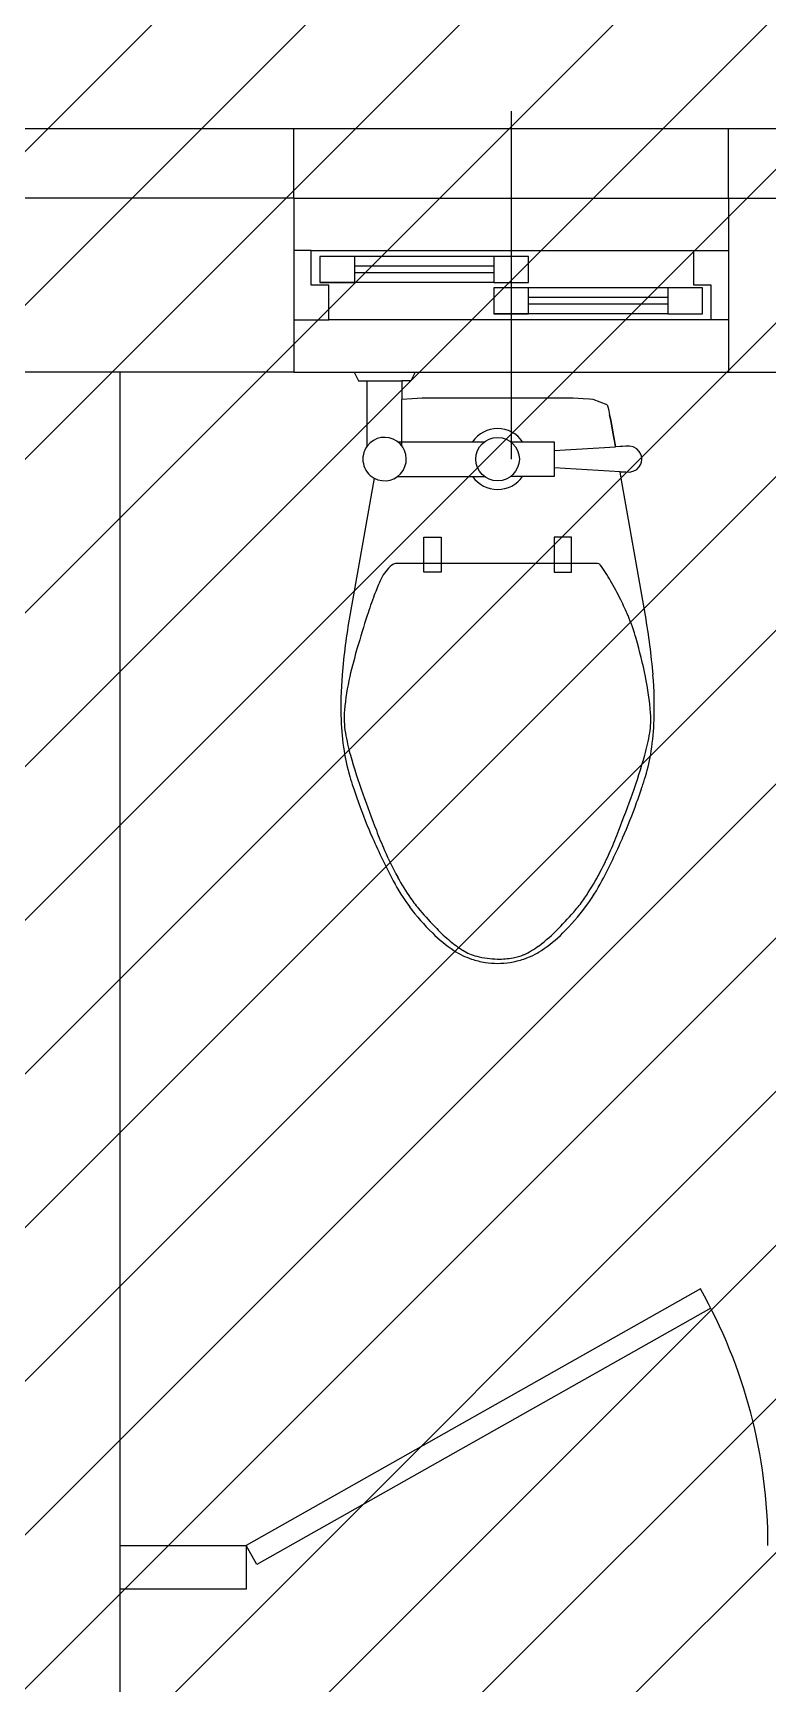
# Model space of a CAD drawing. Header units: millimetres. Extents: x 83956 to 461956, y 36707 to 125807.
# Drawn here: x 104145 to 104991, y 55793 to 57691 of the extents above; entities that cross this region are included whole.
import ezdxf

# ---------------------------------------------------------------- set-up
doc = ezdxf.new("R2010")
doc.units = ezdxf.units.MM
doc.header["$LTSCALE"] = 100
doc.header["$MEASUREMENT"] = 0
doc.layers.add('ARCH', color=9, linetype='CONTINUOUS')
doc.layers.add('PIPE', color=3, linetype='CONTINUOUS')

msp = doc.modelspace()

# ---------------------------------------------------------------- hatches: boundary and pattern name
at = {"layer": 'PIPE', "ltscale": 2}
h = msp.add_hatch(dxfattribs=at)
h.set_pattern_fill('ANSI31', color=1, scale=1000, style=0)
h.set_pattern_definition([(45, (-1537911.26, -8621795.84), (-88.3883476, 88.3883476), [])])
h.paths.add_polyline_path([(97388, 57950.6), (106611.1, 57950.6), (106611.1, 53615.1), (97388, 53615.1)])

# ---------------------------------------------------------------- linework, layer by layer
at = {"layer": 'ARCH', "linetype": 'ByBlock', "ltscale": 2}
for p, q in [((104695.3, 57601.3), (104695.3, 57201.3)), ((95115, 57581.3), (106015.3, 57581.3)), ((104445.3, 57501.3), (104445.3, 57581.3)), ((104945.3, 57501.3), (104945.3, 57581.3)), ((104445.3, 57501.3), (104945.3, 57501.3)), ((104465.3, 57441.3), (104445.3, 57441.3)), ((104445.3, 57441.3), (104445.3, 57416.3)), ((104465.3, 57441.3), (104905.3, 57441.3)), ((104465.3, 57401.3), (104465.3, 57441.3)), ((104905.3, 57401.3), (104905.3, 57441.3)), ((104905.3, 57441.3), (104945.3, 57441.3)), ((104945.3, 57441.3), (104945.3, 57416.3)), ((104515.3, 57434.3), (104475.3, 57434.3)), ((104475.3, 57434.3), (104475.3, 57404.3)), ((104675.3, 57434.3), (104515.3, 57434.3)), ((104515.3, 57404.3), (104515.3, 57434.3)), ((104675.3, 57423.3), (104515.3, 57423.3)), ((104715.3, 57434.3), (104675.3, 57434.3)), ((104675.3, 57434.3), (104675.3, 57404.3)), ((104715.3, 57404.3), (104715.3, 57434.3)), ((104485.3, 57401.3), (104465.3, 57401.3)), ((104675.3, 57404.3), (104475.3, 57404.3)), ((104475.3, 57404.3), (104515.3, 57404.3)), ((104485.3, 57361.3), (104485.3, 57401.3)), ((104675.3, 57415.3), (104515.3, 57415.3)), ((104675.3, 57404.3), (104715.3, 57404.3)), ((104925.3, 57401.3), (104905.3, 57401.3)), ((104925.3, 57361.3), (104925.3, 57401.3)), ((104445.3, 57386.3), (104445.3, 57361.3)), ((104715.3, 57398.3), (104675.3, 57398.3)), ((104675.3, 57398.3), (104675.3, 57368.3)), ((104875.3, 57398.3), (104715.3, 57398.3)), ((104715.3, 57368.3), (104715.3, 57398.3)), ((104875.3, 57387.3), (104715.3, 57387.3)), ((104915.3, 57398.3), (104875.3, 57398.3)), ((104875.3, 57398.3), (104875.3, 57368.3)), ((104915.3, 57368.3), (104915.3, 57398.3)), ((104945.3, 57386.3), (104945.3, 57361.3)), ((104445.3, 57361.3), (104485.3, 57361.3)), ((104925.3, 57361.3), (104485.3, 57361.3)), ((104875.3, 57368.3), (104675.3, 57368.3)), ((104675.3, 57368.3), (104715.3, 57368.3)), ((104875.3, 57379.3), (104715.3, 57379.3)), ((104875.3, 57368.3), (104915.3, 57368.3)), ((104945.3, 57361.3), (104925.3, 57361.3)), ((104445.3, 57301.3), (104945.3, 57301.3))]:
    msp.add_line(p, q, dxfattribs=at)
at = {"layer": 'ARCH', "ltscale": 2}
for p, q in [((95115.1, 57581.3), (106015.3, 57581.3)), ((104445.3, 57501.3), (102695.3, 57501.3)), ((104445.3, 57501.3), (104445.3, 57301.3)), ((104945.3, 57501.3), (106095.3, 57501.3)), ((104945.3, 57501.3), (104945.3, 57301.3)), ((104445.3, 57301.3), (102695.3, 57301.3)), ((104945.3, 57301.3), (105745.3, 57301.3))]:
    msp.add_line(p, q, dxfattribs=at)
at = {"layer": 'ARCH'}
for p, q in [((104245.3, 54201.3), (104245.3, 57301.3)), ((104514.6, 57301.3), (104519.6, 57291.3)), ((104519.6, 57291.3), (104529.6, 57291.3)), ((104519.6, 57291.3), (104529.6, 57291.3)), ((104529.6, 57216.3), (104529.6, 57291.3)), ((104529.6, 57291.3), (104569.6, 57291.3)), ((104579.6, 57291.3), (104569.6, 57291.3)), ((104569.6, 57291.3), (104569.6, 57270)), ((104584.6, 57301.3), (104579.6, 57291.3)), ((104581.2, 57270.7), (104569.6, 57270)), ((104569.6, 57216.3), (104569.6, 57270)), ((104592.8, 57271.2), (104581.2, 57270.7)), ((104679.6, 57271.2), (104592.8, 57271.2)), ((104766.4, 57271.2), (104679.6, 57271.2)), ((104777.9, 57270.7), (104766.4, 57271.2)), ((104785.1, 57270.3), (104777.9, 57270.7)), ((104789.6, 57270), (104785.1, 57270.3)), ((104805.7, 57263.7), (104789.6, 57270)), ((104805.7, 57263.7), (104806.6, 57260.2)), ((104806.6, 57260.2), (104807.5, 57256.6)), ((104807.5, 57256.6), (104808.4, 57252.3)), ((104809.7, 57245.8), (104808.4, 57252.3)), ((104808.4, 57252.3), (104809.7, 57245.8)), ((104809.7, 57245.8), (104808.4, 57252.3)), ((104808.4, 57252.3), (104809.7, 57245.8)), ((104809.7, 57245.8), (104808.4, 57252.3)), ((104808.4, 57252.3), (104809.7, 57245.8)), ((104809.7, 57245.8), (104808.4, 57252.3)), ((104808.4, 57252.3), (104809.7, 57245.8)), ((104809.7, 57245.8), (104808.4, 57252.3)), ((104808.4, 57252.3), (104809.7, 57245.8)), ((104809.7, 57245.8), (104808.4, 57252.3)), ((104808.4, 57252.3), (104809.7, 57245.8)), ((104809.7, 57245.8), (104808.4, 57252.3)), ((104808.4, 57252.3), (104809.7, 57245.8)), ((104809.7, 57245.8), (104808.4, 57252.3)), ((104808.4, 57252.3), (104809.7, 57245.8)), ((104809.7, 57245.8), (104808.4, 57252.3)), ((104808.4, 57252.3), (104809.7, 57245.8)), ((104809.7, 57245.8), (104808.4, 57252.3)), ((104808.4, 57252.3), (104809.7, 57245.8)), ((104809.7, 57245.8), (104808.4, 57252.3)), ((104808.4, 57252.3), (104809.7, 57245.8)), ((104809.7, 57245.8), (104808.4, 57252.3)), ((104808.4, 57252.3), (104809.7, 57245.8)), ((104809.7, 57245.8), (104808.4, 57252.3)), ((104808.4, 57252.3), (104809.7, 57245.8)), ((104809.7, 57245.8), (104808.4, 57252.3)), ((104808.4, 57252.3), (104809.7, 57245.8)), ((104809.7, 57245.8), (104808.4, 57252.3)), ((104808.4, 57252.3), (104809.7, 57245.8)), ((104809.7, 57245.8), (104808.4, 57252.3)), ((104808.4, 57252.3), (104809.7, 57245.8)), ((104809.7, 57245.8), (104808.4, 57252.3)), ((104808.4, 57252.3), (104809.7, 57245.8)), ((104809.7, 57245.8), (104808.4, 57252.3)), ((104808.4, 57252.3), (104809.7, 57245.8)), ((104809.7, 57245.8), (104808.4, 57252.3)), ((104808.4, 57252.3), (104809.7, 57245.8)), ((104809.7, 57245.8), (104808.4, 57252.3)), ((104808.4, 57252.3), (104809.7, 57245.8)), ((104809.7, 57245.8), (104808.4, 57252.3)), ((104808.4, 57252.3), (104809.7, 57245.8)), ((104809.7, 57245.8), (104808.4, 57252.3)), ((104808.4, 57252.3), (104809.7, 57245.8)), ((104809.7, 57245.8), (104808.4, 57252.3)), ((104808.4, 57252.3), (104809.7, 57245.8)), ((104809.7, 57245.8), (104808.4, 57252.3)), ((104808.4, 57252.3), (104809.7, 57245.8)), ((104809.7, 57245.8), (104808.4, 57252.3)), ((104808.4, 57252.3), (104809.7, 57245.8)), ((104809.7, 57245.8), (104808.4, 57252.3)), ((104808.4, 57252.3), (104809.7, 57245.8)), ((104810.4, 57241.6), (104809.7, 57245.8)), ((104809.7, 57245.8), (104810.4, 57241.6)), ((104810.4, 57241.6), (104809.7, 57245.8)), ((104809.7, 57245.8), (104810.4, 57241.6)), ((104810.4, 57241.6), (104809.7, 57245.8)), ((104809.7, 57245.8), (104810.4, 57241.6)), ((104810.4, 57241.6), (104809.7, 57245.8)), ((104809.7, 57245.8), (104810.4, 57241.6)), ((104810.4, 57241.6), (104809.7, 57245.8)), ((104809.7, 57245.8), (104810.4, 57241.6)), ((104810.4, 57241.6), (104809.7, 57245.8)), ((104809.7, 57245.8), (104810.4, 57241.6)), ((104810.4, 57241.6), (104809.7, 57245.8)), ((104809.7, 57245.8), (104810.4, 57241.6)), ((104810.4, 57241.6), (104809.7, 57245.8)), ((104809.7, 57245.8), (104810.4, 57241.6)), ((104810.4, 57241.6), (104809.7, 57245.8)), ((104809.7, 57245.8), (104810.4, 57241.6)), ((104810.4, 57241.6), (104809.7, 57245.8)), ((104809.7, 57245.8), (104810.4, 57241.6)), ((104810.4, 57241.6), (104809.7, 57245.8)), ((104809.7, 57245.8), (104810.4, 57241.6)), ((104810.4, 57241.6), (104809.7, 57245.8)), ((104809.7, 57245.8), (104810.4, 57241.6)), ((104810.4, 57241.6), (104809.7, 57245.8)), ((104809.7, 57245.8), (104810.4, 57241.6)), ((104810.4, 57241.6), (104809.7, 57245.8)), ((104809.7, 57245.8), (104810.4, 57241.6)), ((104810.4, 57241.6), (104809.7, 57245.8)), ((104809.7, 57245.8), (104810.4, 57241.6)), ((104810.4, 57241.6), (104809.7, 57245.8)), ((104809.7, 57245.8), (104810.4, 57241.6)), ((104810.4, 57241.6), (104809.7, 57245.8)), ((104809.7, 57245.8), (104810.4, 57241.6)), ((104810.4, 57241.6), (104809.7, 57245.8)), ((104809.7, 57245.8), (104810.4, 57241.6)), ((104810.4, 57241.6), (104809.7, 57245.8)), ((104809.7, 57245.8), (104810.4, 57241.6)), ((104810.4, 57241.6), (104809.7, 57245.8)), ((104809.7, 57245.8), (104810.4, 57241.6)), ((104810.4, 57241.6), (104809.7, 57245.8)), ((104809.7, 57245.8), (104810.4, 57241.6)), ((104810.4, 57241.6), (104809.7, 57245.8)), ((104809.7, 57245.8), (104810.4, 57241.6)), ((104810.4, 57241.6), (104809.7, 57245.8)), ((104809.7, 57245.8), (104810.4, 57241.6)), ((104810.4, 57241.6), (104809.7, 57245.8)), ((104809.7, 57245.8), (104810.4, 57241.6)), ((104810.4, 57241.6), (104809.7, 57245.8)), ((104809.7, 57245.8), (104810.4, 57241.6)), ((104810.4, 57241.6), (104809.7, 57245.8)), ((104809.7, 57245.8), (104810.4, 57241.6)), ((104811.2, 57237.1), (104810.4, 57241.6)), ((104810.4, 57241.6), (104811.2, 57237.1)), ((104811.2, 57237.1), (104810.4, 57241.6)), ((104810.4, 57241.6), (104811.2, 57237.1)), ((104811.2, 57237.1), (104810.4, 57241.6)), ((104810.4, 57241.6), (104811.2, 57237.1)), ((104811.2, 57237.1), (104810.4, 57241.6)), ((104810.4, 57241.6), (104811.2, 57237.1)), ((104811.2, 57237.1), (104810.4, 57241.6)), ((104810.4, 57241.6), (104811.2, 57237.1)), ((104811.2, 57237.1), (104810.4, 57241.6)), ((104810.4, 57241.6), (104811.2, 57237.1)), ((104811.2, 57237.1), (104810.4, 57241.6)), ((104810.4, 57241.6), (104811.2, 57237.1)), ((104811.2, 57237.1), (104810.4, 57241.6)), ((104810.4, 57241.6), (104811.2, 57237.1)), ((104811.2, 57237.1), (104810.4, 57241.6)), ((104810.4, 57241.6), (104811.2, 57237.1)), ((104811.2, 57237.1), (104810.4, 57241.6)), ((104810.4, 57241.6), (104811.2, 57237.1)), ((104811.2, 57237.1), (104810.4, 57241.6)), ((104810.4, 57241.6), (104811.2, 57237.1)), ((104811.2, 57237.1), (104810.4, 57241.6)), ((104810.4, 57241.6), (104811.2, 57237.1)), ((104811.2, 57237.1), (104810.4, 57241.6)), ((104810.4, 57241.6), (104811.2, 57237.1)), ((104811.2, 57237.1), (104810.4, 57241.6)), ((104810.4, 57241.6), (104811.2, 57237.1)), ((104811.2, 57237.1), (104810.4, 57241.6)), ((104810.4, 57241.6), (104811.2, 57237.1)), ((104811.2, 57237.1), (104810.4, 57241.6)), ((104810.4, 57241.6), (104811.2, 57237.1)), ((104811.2, 57237.1), (104810.4, 57241.6)), ((104810.4, 57241.6), (104811.2, 57237.1)), ((104811.2, 57237.1), (104810.4, 57241.6)), ((104810.4, 57241.6), (104811.2, 57237.1)), ((104811.2, 57237.1), (104810.4, 57241.6)), ((104810.4, 57241.6), (104811.2, 57237.1)), ((104811.2, 57237.1), (104810.4, 57241.6)), ((104810.4, 57241.6), (104811.2, 57237.1)), ((104811.2, 57237.1), (104810.4, 57241.6)), ((104810.4, 57241.6), (104811.2, 57237.1)), ((104811.2, 57237.1), (104810.4, 57241.6)), ((104810.4, 57241.6), (104811.2, 57237.1)), ((104811.2, 57237.1), (104810.4, 57241.6)), ((104810.4, 57241.6), (104811.2, 57237.1)), ((104811.2, 57237.1), (104810.4, 57241.6)), ((104810.4, 57241.6), (104811.2, 57237.1)), ((104811.2, 57237.1), (104810.4, 57241.6)), ((104810.4, 57241.6), (104811.2, 57237.1)), ((104811.2, 57237.1), (104810.4, 57241.6)), ((104810.4, 57241.6), (104811.2, 57237.1)), ((104812.2, 57232.1), (104811.2, 57237.1)), ((104811.2, 57237.1), (104812.2, 57232.1)), ((104812.2, 57232.1), (104811.2, 57237.1)), ((104811.2, 57237.1), (104812.2, 57232.1)), ((104812.2, 57232.1), (104811.2, 57237.1)), ((104811.2, 57237.1), (104812.2, 57232.1)), ((104812.2, 57232.1), (104811.2, 57237.1)), ((104811.2, 57237.1), (104812.2, 57232.1)), ((104812.2, 57232.1), (104811.2, 57237.1)), ((104811.2, 57237.1), (104812.2, 57232.1)), ((104812.2, 57232.1), (104811.2, 57237.1)), ((104811.2, 57237.1), (104812.2, 57232.1)), ((104812.2, 57232.1), (104811.2, 57237.1)), ((104811.2, 57237.1), (104812.2, 57232.1)), ((104812.2, 57232.1), (104811.2, 57237.1)), ((104811.2, 57237.1), (104812.2, 57232.1)), ((104812.2, 57232.1), (104811.2, 57237.1)), ((104811.2, 57237.1), (104812.2, 57232.1)), ((104812.2, 57232.1), (104811.2, 57237.1)), ((104811.2, 57237.1), (104812.2, 57232.1)), ((104812.2, 57232.1), (104811.2, 57237.1)), ((104811.2, 57237.1), (104812.2, 57232.1)), ((104812.2, 57232.1), (104811.2, 57237.1)), ((104811.2, 57237.1), (104812.2, 57232.1)), ((104812.2, 57232.1), (104811.2, 57237.1)), ((104811.2, 57237.1), (104812.2, 57232.1)), ((104812.2, 57232.1), (104811.2, 57237.1)), ((104811.2, 57237.1), (104812.2, 57232.1)), ((104812.2, 57232.1), (104811.2, 57237.1)), ((104811.2, 57237.1), (104812.2, 57232.1)), ((104812.2, 57232.1), (104811.2, 57237.1)), ((104811.2, 57237.1), (104812.2, 57232.1)), ((104812.2, 57232.1), (104811.2, 57237.1)), ((104811.2, 57237.1), (104812.2, 57232.1)), ((104812.2, 57232.1), (104811.2, 57237.1)), ((104811.2, 57237.1), (104812.2, 57232.1)), ((104812.2, 57232.1), (104811.2, 57237.1)), ((104811.2, 57237.1), (104812.2, 57232.1)), ((104812.2, 57232.1), (104811.2, 57237.1)), ((104811.2, 57237.1), (104812.2, 57232.1)), ((104812.2, 57232.1), (104811.2, 57237.1)), ((104811.2, 57237.1), (104812.2, 57232.1)), ((104812.2, 57232.1), (104811.2, 57237.1)), ((104811.2, 57237.1), (104812.2, 57232.1)), ((104812.2, 57232.1), (104811.2, 57237.1)), ((104811.2, 57237.1), (104812.2, 57232.1)), ((104812.2, 57232.1), (104811.2, 57237.1)), ((104811.2, 57237.1), (104812.2, 57232.1)), ((104812.2, 57232.1), (104811.2, 57237.1)), ((104811.2, 57237.1), (104812.2, 57232.1)), ((104812.2, 57232.1), (104811.2, 57237.1)), ((104811.2, 57237.1), (104812.2, 57232.1)), ((104813.2, 57226.3), (104812.2, 57232.1)), ((104812.2, 57232.1), (104813.2, 57226.3)), ((104813.2, 57226.3), (104812.2, 57232.1)), ((104812.2, 57232.1), (104813.2, 57226.3)), ((104813.2, 57226.3), (104812.2, 57232.1)), ((104812.2, 57232.1), (104813.2, 57226.3)), ((104813.2, 57226.3), (104812.2, 57232.1)), ((104812.2, 57232.1), (104813.2, 57226.3)), ((104813.2, 57226.3), (104812.2, 57232.1)), ((104812.2, 57232.1), (104813.2, 57226.3)), ((104813.2, 57226.3), (104812.2, 57232.1)), ((104812.2, 57232.1), (104813.2, 57226.3)), ((104813.2, 57226.3), (104812.2, 57232.1)), ((104812.2, 57232.1), (104813.2, 57226.3)), ((104813.2, 57226.3), (104812.2, 57232.1)), ((104812.2, 57232.1), (104813.2, 57226.3)), ((104813.2, 57226.3), (104812.2, 57232.1)), ((104812.2, 57232.1), (104813.2, 57226.3)), ((104813.2, 57226.3), (104812.2, 57232.1)), ((104812.2, 57232.1), (104813.2, 57226.3)), ((104813.2, 57226.3), (104812.2, 57232.1)), ((104812.2, 57232.1), (104813.2, 57226.3)), ((104813.2, 57226.3), (104812.2, 57232.1)), ((104812.2, 57232.1), (104813.2, 57226.3)), ((104813.2, 57226.3), (104812.2, 57232.1)), ((104812.2, 57232.1), (104813.2, 57226.3)), ((104813.2, 57226.3), (104812.2, 57232.1)), ((104812.2, 57232.1), (104813.2, 57226.3)), ((104813.2, 57226.3), (104812.2, 57232.1)), ((104812.2, 57232.1), (104813.2, 57226.3)), ((104813.2, 57226.3), (104812.2, 57232.1)), ((104812.2, 57232.1), (104813.2, 57226.3)), ((104813.2, 57226.3), (104812.2, 57232.1)), ((104812.2, 57232.1), (104813.2, 57226.3)), ((104813.2, 57226.3), (104812.2, 57232.1)), ((104812.2, 57232.1), (104813.2, 57226.3)), ((104813.2, 57226.3), (104812.2, 57232.1)), ((104812.2, 57232.1), (104813.2, 57226.3)), ((104813.2, 57226.3), (104812.2, 57232.1)), ((104812.2, 57232.1), (104813.2, 57226.3)), ((104813.2, 57226.3), (104812.2, 57232.1)), ((104812.2, 57232.1), (104813.2, 57226.3)), ((104813.2, 57226.3), (104812.2, 57232.1)), ((104812.2, 57232.1), (104813.2, 57226.3)), ((104813.2, 57226.3), (104812.2, 57232.1)), ((104812.2, 57232.1), (104813.2, 57226.3)), ((104813.2, 57226.3), (104812.2, 57232.1)), ((104812.2, 57232.1), (104813.2, 57226.3)), ((104813.2, 57226.3), (104812.2, 57232.1)), ((104812.2, 57232.1), (104813.2, 57226.3)), ((104813.2, 57226.3), (104812.2, 57232.1)), ((104812.2, 57232.1), (104813.2, 57226.3)), ((104564.6, 57221.3), (104664.6, 57221.3)), ((104694.6, 57221.3), (104744.6, 57221.3)), ((104744.6, 57221.3), (104744.6, 57181.3)), ((104744.6, 57211.3), (104815.2, 57215.5)), ((104814.3, 57220.4), (104813.2, 57226.3)), ((104813.2, 57226.3), (104815.2, 57215.5)), ((104814.3, 57220.4), (104813.2, 57226.3)), ((104814.3, 57220.4), (104813.2, 57226.3)), ((104813.2, 57226.3), (104815.2, 57215.5)), ((104814.3, 57220.4), (104813.2, 57226.3)), ((104813.2, 57226.3), (104815.2, 57215.5)), ((104814.3, 57220.4), (104813.2, 57226.3)), ((104813.2, 57226.3), (104815.2, 57215.5)), ((104814.3, 57220.4), (104813.2, 57226.3)), ((104813.2, 57226.3), (104815.2, 57215.5)), ((104814.3, 57220.4), (104813.2, 57226.3)), ((104813.2, 57226.3), (104815.2, 57215.5)), ((104814.3, 57220.4), (104813.2, 57226.3)), ((104813.2, 57226.3), (104815.2, 57215.5)), ((104814.3, 57220.4), (104813.2, 57226.3)), ((104813.2, 57226.3), (104815.2, 57215.5)), ((104814.3, 57220.4), (104813.2, 57226.3)), ((104813.2, 57226.3), (104815.2, 57215.5)), ((104814.3, 57220.4), (104813.2, 57226.3)), ((104813.2, 57226.3), (104815.2, 57215.5)), ((104814.3, 57220.4), (104813.2, 57226.3)), ((104813.2, 57226.3), (104815.2, 57215.5)), ((104814.3, 57220.4), (104813.2, 57226.3)), ((104813.2, 57226.3), (104815.2, 57215.5)), ((104814.3, 57220.4), (104813.2, 57226.3)), ((104813.2, 57226.3), (104815.2, 57215.5)), ((104814.3, 57220.4), (104813.2, 57226.3)), ((104813.2, 57226.3), (104815.2, 57215.5)), ((104814.3, 57220.4), (104813.2, 57226.3)), ((104813.2, 57226.3), (104815.2, 57215.5)), ((104814.3, 57220.4), (104813.2, 57226.3)), ((104813.2, 57226.3), (104815.2, 57215.5)), ((104814.3, 57220.4), (104813.2, 57226.3)), ((104813.2, 57226.3), (104815.2, 57215.5)), ((104814.3, 57220.4), (104813.2, 57226.3)), ((104813.2, 57226.3), (104815.2, 57215.5)), ((104814.3, 57220.4), (104813.2, 57226.3)), ((104813.2, 57226.3), (104815.2, 57215.5)), ((104814.3, 57220.4), (104813.2, 57226.3)), ((104813.2, 57226.3), (104815.2, 57215.5)), ((104814.3, 57220.4), (104813.2, 57226.3)), ((104813.2, 57226.3), (104815.2, 57215.5)), ((104814.3, 57220.4), (104813.2, 57226.3)), ((104813.2, 57226.3), (104815.2, 57215.5)), ((104814.3, 57220.4), (104813.2, 57226.3)), ((104813.2, 57226.3), (104815.2, 57215.5)), ((104814.3, 57220.4), (104813.2, 57226.3)), ((104813.2, 57226.3), (104815.2, 57215.5)), ((104814.3, 57220.4), (104813.2, 57226.3)), ((104813.2, 57226.3), (104815.2, 57215.5)), ((104814.3, 57220.4), (104813.2, 57226.3)), ((104813.2, 57226.3), (104815.2, 57215.5)), ((104814.3, 57220.4), (104813.2, 57226.3)), ((104815.2, 57215.5), (104814.3, 57220.4)), ((104815.2, 57215.5), (104814.3, 57220.4)), ((104815.2, 57215.5), (104814.3, 57220.4)), ((104815.2, 57215.5), (104814.3, 57220.4)), ((104815.2, 57215.5), (104814.3, 57220.4)), ((104815.2, 57215.5), (104814.3, 57220.4)), ((104815.2, 57215.5), (104814.3, 57220.4)), ((104815.2, 57215.5), (104814.3, 57220.4)), ((104815.2, 57215.5), (104814.3, 57220.4)), ((104815.2, 57215.5), (104814.3, 57220.4)), ((104815.2, 57215.5), (104814.3, 57220.4)), ((104815.2, 57215.5), (104814.3, 57220.4)), ((104815.2, 57215.5), (104814.3, 57220.4)), ((104815.2, 57215.5), (104814.3, 57220.4)), ((104815.2, 57215.5), (104814.3, 57220.4)), ((104815.2, 57215.5), (104814.3, 57220.4)), ((104815.2, 57215.5), (104814.3, 57220.4)), ((104815.2, 57215.5), (104814.3, 57220.4)), ((104815.2, 57215.5), (104814.3, 57220.4)), ((104815.2, 57215.5), (104814.3, 57220.4)), ((104815.2, 57215.5), (104814.3, 57220.4)), ((104815.2, 57215.5), (104814.3, 57220.4)), ((104815.2, 57215.5), (104814.3, 57220.4)), ((104815.2, 57215.5), (104814.3, 57220.4)), ((104815.2, 57215.5), (104814.3, 57220.4)), ((104815.2, 57215.5), (104814.3, 57220.4)), ((104815.2, 57215.5), (104814.3, 57220.4)), ((104815.2, 57215.5), (104814.3, 57220.4)), ((104820.4, 57215.8), (104815.2, 57215.5)), ((104820.4, 57215.8), (104815.2, 57215.5)), ((104820.4, 57215.8), (104815.2, 57215.5)), ((104820.4, 57215.8), (104815.2, 57215.5)), ((104820.4, 57215.8), (104815.2, 57215.5)), ((104820.4, 57215.8), (104815.2, 57215.5)), ((104820.4, 57215.8), (104815.2, 57215.5)), ((104820.4, 57215.8), (104815.2, 57215.5)), ((104820.4, 57215.8), (104815.2, 57215.5)), ((104820.4, 57215.8), (104815.2, 57215.5)), ((104820.4, 57215.8), (104815.2, 57215.5)), ((104820.4, 57215.8), (104815.2, 57215.5)), ((104820.4, 57215.8), (104815.2, 57215.5)), ((104820.4, 57215.8), (104815.2, 57215.5)), ((104820.4, 57215.8), (104815.2, 57215.5)), ((104820.4, 57215.8), (104815.2, 57215.5)), ((104820.4, 57215.8), (104815.2, 57215.5)), ((104820.4, 57215.8), (104815.2, 57215.5)), ((104820.4, 57215.8), (104815.2, 57215.5)), ((104820.4, 57215.8), (104815.2, 57215.5)), ((104820.4, 57215.8), (104815.2, 57215.5)), ((104820.4, 57215.8), (104815.2, 57215.5)), ((104820.4, 57215.8), (104815.2, 57215.5)), ((104820.4, 57215.8), (104815.2, 57215.5)), ((104820.4, 57215.8), (104815.2, 57215.5)), ((104820.4, 57215.8), (104815.2, 57215.5)), ((104820.4, 57215.8), (104815.2, 57215.5)), ((104820.4, 57215.8), (104815.2, 57215.5)), ((104823.4, 57215.9), (104820.4, 57215.8)), ((104823.4, 57215.9), (104820.4, 57215.8)), ((104823.4, 57215.9), (104820.4, 57215.8)), ((104823.4, 57215.9), (104820.4, 57215.8)), ((104823.4, 57215.9), (104820.4, 57215.8)), ((104823.4, 57215.9), (104820.4, 57215.8)), ((104823.4, 57215.9), (104820.4, 57215.8)), ((104823.4, 57215.9), (104820.4, 57215.8)), ((104823.4, 57215.9), (104820.4, 57215.8)), ((104823.4, 57215.9), (104820.4, 57215.8)), ((104823.4, 57215.9), (104820.4, 57215.8)), ((104823.4, 57215.9), (104820.4, 57215.8)), ((104823.4, 57215.9), (104820.4, 57215.8)), ((104823.4, 57215.9), (104820.4, 57215.8)), ((104823.4, 57215.9), (104820.4, 57215.8)), ((104823.4, 57215.9), (104820.4, 57215.8)), ((104823.4, 57215.9), (104820.4, 57215.8)), ((104823.4, 57215.9), (104820.4, 57215.8)), ((104823.4, 57215.9), (104820.4, 57215.8)), ((104823.4, 57215.9), (104820.4, 57215.8)), ((104823.4, 57215.9), (104820.4, 57215.8)), ((104823.4, 57215.9), (104820.4, 57215.8)), ((104823.4, 57215.9), (104820.4, 57215.8)), ((104823.4, 57215.9), (104820.4, 57215.8)), ((104823.4, 57215.9), (104820.4, 57215.8)), ((104823.4, 57215.9), (104820.4, 57215.8)), ((104823.4, 57215.9), (104820.4, 57215.8)), ((104823.4, 57215.9), (104820.4, 57215.8)), ((104827, 57216.1), (104823.4, 57215.9)), ((104827, 57216.1), (104823.4, 57215.9)), ((104827, 57216.1), (104823.4, 57215.9)), ((104827, 57216.1), (104823.4, 57215.9)), ((104827, 57216.1), (104823.4, 57215.9)), ((104827, 57216.1), (104823.4, 57215.9)), ((104827, 57216.1), (104823.4, 57215.9)), ((104827, 57216.1), (104823.4, 57215.9)), ((104827, 57216.1), (104823.4, 57215.9)), ((104827, 57216.1), (104823.4, 57215.9)), ((104827, 57216.1), (104823.4, 57215.9)), ((104827, 57216.1), (104823.4, 57215.9)), ((104827, 57216.1), (104823.4, 57215.9)), ((104827, 57216.1), (104823.4, 57215.9)), ((104827, 57216.1), (104823.4, 57215.9)), ((104827, 57216.1), (104823.4, 57215.9)), ((104827, 57216.1), (104823.4, 57215.9)), ((104827, 57216.1), (104823.4, 57215.9)), ((104827, 57216.1), (104823.4, 57215.9)), ((104827, 57216.1), (104823.4, 57215.9)), ((104827, 57216.1), (104823.4, 57215.9)), ((104827, 57216.1), (104823.4, 57215.9)), ((104827, 57216.1), (104823.4, 57215.9)), ((104827, 57216.1), (104823.4, 57215.9)), ((104827, 57216.1), (104823.4, 57215.9)), ((104827, 57216.1), (104823.4, 57215.9)), ((104827, 57216.1), (104823.4, 57215.9)), ((104827, 57216.1), (104823.4, 57215.9)), ((104831.2, 57216.3), (104827, 57216.1)), ((104831.2, 57216.3), (104827, 57216.1)), ((104831.2, 57216.3), (104827, 57216.1)), ((104831.2, 57216.3), (104827, 57216.1)), ((104831.2, 57216.3), (104827, 57216.1)), ((104831.2, 57216.3), (104827, 57216.1)), ((104831.2, 57216.3), (104827, 57216.1)), ((104831.2, 57216.3), (104827, 57216.1)), ((104831.2, 57216.3), (104827, 57216.1)), ((104831.2, 57216.3), (104827, 57216.1)), ((104831.2, 57216.3), (104827, 57216.1)), ((104831.2, 57216.3), (104827, 57216.1)), ((104831.2, 57216.3), (104827, 57216.1)), ((104831.2, 57216.3), (104827, 57216.1)), ((104831.2, 57216.3), (104827, 57216.1)), ((104831.2, 57216.3), (104827, 57216.1)), ((104831.2, 57216.3), (104827, 57216.1)), ((104831.2, 57216.3), (104827, 57216.1)), ((104831.2, 57216.3), (104827, 57216.1)), ((104831.2, 57216.3), (104827, 57216.1)), ((104831.2, 57216.3), (104827, 57216.1)), ((104831.2, 57216.3), (104827, 57216.1)), ((104831.2, 57216.3), (104827, 57216.1)), ((104831.2, 57216.3), (104827, 57216.1)), ((104831.2, 57216.3), (104827, 57216.1)), ((104831.2, 57216.3), (104827, 57216.1)), ((104831.2, 57216.3), (104827, 57216.1)), ((104831.2, 57216.3), (104827, 57216.1)), ((104835.6, 57215.4), (104831.2, 57216.3)), ((104835.6, 57215.4), (104831.2, 57216.3)), ((104835.6, 57215.4), (104831.2, 57216.3)), ((104835.6, 57215.4), (104831.2, 57216.3)), ((104835.6, 57215.4), (104831.2, 57216.3)), ((104835.6, 57215.4), (104831.2, 57216.3)), ((104835.6, 57215.4), (104831.2, 57216.3)), ((104835.6, 57215.4), (104831.2, 57216.3)), ((104835.6, 57215.4), (104831.2, 57216.3)), ((104835.6, 57215.4), (104831.2, 57216.3)), ((104835.6, 57215.4), (104831.2, 57216.3)), ((104835.6, 57215.4), (104831.2, 57216.3)), ((104835.6, 57215.4), (104831.2, 57216.3)), ((104835.6, 57215.4), (104831.2, 57216.3)), ((104835.6, 57215.4), (104831.2, 57216.3)), ((104835.6, 57215.4), (104831.2, 57216.3)), ((104835.6, 57215.4), (104831.2, 57216.3)), ((104835.6, 57215.4), (104831.2, 57216.3)), ((104835.6, 57215.4), (104831.2, 57216.3)), ((104835.6, 57215.4), (104831.2, 57216.3)), ((104835.6, 57215.4), (104831.2, 57216.3)), ((104835.6, 57215.4), (104831.2, 57216.3)), ((104835.6, 57215.4), (104831.2, 57216.3)), ((104835.6, 57215.4), (104831.2, 57216.3)), ((104835.6, 57215.4), (104831.2, 57216.3)), ((104835.6, 57215.4), (104831.2, 57216.3)), ((104835.6, 57215.4), (104831.2, 57216.3)), ((104835.6, 57215.4), (104831.2, 57216.3)), ((104839.6, 57213.2), (104835.6, 57215.4)), ((104839.6, 57213.2), (104835.6, 57215.4)), ((104839.6, 57213.2), (104835.6, 57215.4)), ((104839.6, 57213.2), (104835.6, 57215.4)), ((104839.6, 57213.2), (104835.6, 57215.4)), ((104839.6, 57213.2), (104835.6, 57215.4)), ((104839.6, 57213.2), (104835.6, 57215.4)), ((104839.6, 57213.2), (104835.6, 57215.4)), ((104839.6, 57213.2), (104835.6, 57215.4)), ((104839.6, 57213.2), (104835.6, 57215.4)), ((104839.6, 57213.2), (104835.6, 57215.4)), ((104839.6, 57213.2), (104835.6, 57215.4)), ((104839.6, 57213.2), (104835.6, 57215.4)), ((104839.6, 57213.2), (104835.6, 57215.4)), ((104839.6, 57213.2), (104835.6, 57215.4)), ((104839.6, 57213.2), (104835.6, 57215.4)), ((104839.6, 57213.2), (104835.6, 57215.4)), ((104839.6, 57213.2), (104835.6, 57215.4)), ((104839.6, 57213.2), (104835.6, 57215.4)), ((104839.6, 57213.2), (104835.6, 57215.4)), ((104839.6, 57213.2), (104835.6, 57215.4)), ((104839.6, 57213.2), (104835.6, 57215.4)), ((104839.6, 57213.2), (104835.6, 57215.4)), ((104839.6, 57213.2), (104835.6, 57215.4)), ((104839.6, 57213.2), (104835.6, 57215.4)), ((104839.6, 57213.2), (104835.6, 57215.4)), ((104839.6, 57213.2), (104835.6, 57215.4)), ((104839.6, 57213.2), (104835.6, 57215.4)), ((104842.5, 57210.2), (104839.6, 57213.2)), ((104842.5, 57210.2), (104839.6, 57213.2)), ((104842.5, 57210.2), (104839.6, 57213.2)), ((104842.5, 57210.2), (104839.6, 57213.2)), ((104842.5, 57210.2), (104839.6, 57213.2)), ((104842.5, 57210.2), (104839.6, 57213.2)), ((104842.5, 57210.2), (104839.6, 57213.2)), ((104842.5, 57210.2), (104839.6, 57213.2)), ((104842.5, 57210.2), (104839.6, 57213.2)), ((104842.5, 57210.2), (104839.6, 57213.2)), ((104842.5, 57210.2), (104839.6, 57213.2)), ((104842.5, 57210.2), (104839.6, 57213.2)), ((104842.5, 57210.2), (104839.6, 57213.2)), ((104842.5, 57210.2), (104839.6, 57213.2)), ((104842.5, 57210.2), (104839.6, 57213.2)), ((104842.5, 57210.2), (104839.6, 57213.2)), ((104842.5, 57210.2), (104839.6, 57213.2)), ((104842.5, 57210.2), (104839.6, 57213.2)), ((104842.5, 57210.2), (104839.6, 57213.2)), ((104842.5, 57210.2), (104839.6, 57213.2)), ((104842.5, 57210.2), (104839.6, 57213.2)), ((104842.5, 57210.2), (104839.6, 57213.2)), ((104842.5, 57210.2), (104839.6, 57213.2)), ((104842.5, 57210.2), (104839.6, 57213.2)), ((104842.5, 57210.2), (104839.6, 57213.2)), ((104842.5, 57210.2), (104839.6, 57213.2)), ((104842.5, 57210.2), (104839.6, 57213.2)), ((104842.5, 57210.2), (104839.6, 57213.2)), ((104844.3, 57207.1), (104842.5, 57210.2)), ((104844.3, 57207.1), (104842.5, 57210.2)), ((104844.3, 57207.1), (104842.5, 57210.2)), ((104844.3, 57207.1), (104842.5, 57210.2)), ((104844.3, 57207.1), (104842.5, 57210.2)), ((104844.3, 57207.1), (104842.5, 57210.2)), ((104844.3, 57207.1), (104842.5, 57210.2)), ((104844.3, 57207.1), (104842.5, 57210.2)), ((104844.3, 57207.1), (104842.5, 57210.2)), ((104844.3, 57207.1), (104842.5, 57210.2)), ((104844.3, 57207.1), (104842.5, 57210.2)), ((104844.3, 57207.1), (104842.5, 57210.2)), ((104844.3, 57207.1), (104842.5, 57210.2)), ((104844.3, 57207.1), (104842.5, 57210.2)), ((104844.3, 57207.1), (104842.5, 57210.2)), ((104844.3, 57207.1), (104842.5, 57210.2)), ((104844.3, 57207.1), (104842.5, 57210.2)), ((104844.3, 57207.1), (104842.5, 57210.2)), ((104844.3, 57207.1), (104842.5, 57210.2)), ((104844.3, 57207.1), (104842.5, 57210.2)), ((104844.3, 57207.1), (104842.5, 57210.2)), ((104844.3, 57207.1), (104842.5, 57210.2)), ((104844.3, 57207.1), (104842.5, 57210.2)), ((104844.3, 57207.1), (104842.5, 57210.2)), ((104844.3, 57207.1), (104842.5, 57210.2)), ((104844.3, 57207.1), (104842.5, 57210.2)), ((104844.3, 57207.1), (104842.5, 57210.2)), ((104844.3, 57207.1), (104842.5, 57210.2)), ((104820.4, 57186.8), (104744.6, 57191.3)), ((104839.6, 57189.4), (104842.5, 57192.4)), ((104839.6, 57189.4), (104842.5, 57192.4)), ((104839.6, 57189.4), (104842.5, 57192.4)), ((104839.6, 57189.4), (104842.5, 57192.4)), ((104839.6, 57189.4), (104842.5, 57192.4)), ((104839.6, 57189.4), (104842.5, 57192.4)), ((104839.6, 57189.4), (104842.5, 57192.4)), ((104839.6, 57189.4), (104842.5, 57192.4)), ((104839.6, 57189.4), (104842.5, 57192.4)), ((104839.6, 57189.4), (104842.5, 57192.4)), ((104839.6, 57189.4), (104842.5, 57192.4)), ((104839.6, 57189.4), (104842.5, 57192.4)), ((104839.6, 57189.4), (104842.5, 57192.4)), ((104839.6, 57189.4), (104842.5, 57192.4)), ((104839.6, 57189.4), (104842.5, 57192.4)), ((104839.6, 57189.4), (104842.5, 57192.4)), ((104839.6, 57189.4), (104842.5, 57192.4)), ((104839.6, 57189.4), (104842.5, 57192.4)), ((104839.6, 57189.4), (104842.5, 57192.4)), ((104839.6, 57189.4), (104842.5, 57192.4)), ((104839.6, 57189.4), (104842.5, 57192.4)), ((104839.6, 57189.4), (104842.5, 57192.4)), ((104839.6, 57189.4), (104842.5, 57192.4)), ((104839.6, 57189.4), (104842.5, 57192.4)), ((104839.6, 57189.4), (104842.5, 57192.4)), ((104839.6, 57189.4), (104842.5, 57192.4)), ((104839.6, 57189.4), (104842.5, 57192.4)), ((104839.6, 57189.4), (104842.5, 57192.4)), ((104842.5, 57192.4), (104844.3, 57195.5)), ((104842.5, 57192.4), (104844.3, 57195.5)), ((104842.5, 57192.4), (104844.3, 57195.5)), ((104842.5, 57192.4), (104844.3, 57195.5)), ((104842.5, 57192.4), (104844.3, 57195.5)), ((104842.5, 57192.4), (104844.3, 57195.5)), ((104842.5, 57192.4), (104844.3, 57195.5)), ((104842.5, 57192.4), (104844.3, 57195.5)), ((104842.5, 57192.4), (104844.3, 57195.5)), ((104842.5, 57192.4), (104844.3, 57195.5)), ((104842.5, 57192.4), (104844.3, 57195.5)), ((104842.5, 57192.4), (104844.3, 57195.5)), ((104842.5, 57192.4), (104844.3, 57195.5)), ((104842.5, 57192.4), (104844.3, 57195.5)), ((104842.5, 57192.4), (104844.3, 57195.5)), ((104842.5, 57192.4), (104844.3, 57195.5)), ((104842.5, 57192.4), (104844.3, 57195.5)), ((104842.5, 57192.4), (104844.3, 57195.5)), ((104842.5, 57192.4), (104844.3, 57195.5)), ((104842.5, 57192.4), (104844.3, 57195.5)), ((104842.5, 57192.4), (104844.3, 57195.5)), ((104842.5, 57192.4), (104844.3, 57195.5)), ((104842.5, 57192.4), (104844.3, 57195.5)), ((104842.5, 57192.4), (104844.3, 57195.5)), ((104842.5, 57192.4), (104844.3, 57195.5)), ((104842.5, 57192.4), (104844.3, 57195.5)), ((104842.5, 57192.4), (104844.3, 57195.5)), ((104842.5, 57192.4), (104844.3, 57195.5)), ((104845.1, 57204.5), (104844.3, 57207.1)), ((104845.1, 57204.5), (104844.3, 57207.1)), ((104845.1, 57204.5), (104844.3, 57207.1)), ((104845.1, 57204.5), (104844.3, 57207.1)), ((104845.1, 57204.5), (104844.3, 57207.1)), ((104845.1, 57204.5), (104844.3, 57207.1)), ((104845.1, 57204.5), (104844.3, 57207.1)), ((104845.1, 57204.5), (104844.3, 57207.1)), ((104845.1, 57204.5), (104844.3, 57207.1)), ((104845.1, 57204.5), (104844.3, 57207.1)), ((104845.1, 57204.5), (104844.3, 57207.1)), ((104845.1, 57204.5), (104844.3, 57207.1)), ((104845.1, 57204.5), (104844.3, 57207.1)), ((104845.1, 57204.5), (104844.3, 57207.1)), ((104845.1, 57204.5), (104844.3, 57207.1)), ((104845.1, 57204.5), (104844.3, 57207.1)), ((104845.1, 57204.5), (104844.3, 57207.1)), ((104845.1, 57204.5), (104844.3, 57207.1)), ((104845.1, 57204.5), (104844.3, 57207.1)), ((104845.1, 57204.5), (104844.3, 57207.1)), ((104845.1, 57204.5), (104844.3, 57207.1)), ((104845.1, 57204.5), (104844.3, 57207.1)), ((104845.1, 57204.5), (104844.3, 57207.1)), ((104845.1, 57204.5), (104844.3, 57207.1)), ((104845.1, 57204.5), (104844.3, 57207.1)), ((104845.1, 57204.5), (104844.3, 57207.1)), ((104845.1, 57204.5), (104844.3, 57207.1)), ((104845.1, 57204.5), (104844.3, 57207.1)), ((104844.3, 57195.5), (104845.1, 57198.1)), ((104844.3, 57195.5), (104845.1, 57198.1)), ((104844.3, 57195.5), (104845.1, 57198.1)), ((104844.3, 57195.5), (104845.1, 57198.1)), ((104844.3, 57195.5), (104845.1, 57198.1)), ((104844.3, 57195.5), (104845.1, 57198.1)), ((104844.3, 57195.5), (104845.1, 57198.1)), ((104844.3, 57195.5), (104845.1, 57198.1)), ((104844.3, 57195.5), (104845.1, 57198.1)), ((104844.3, 57195.5), (104845.1, 57198.1)), ((104844.3, 57195.5), (104845.1, 57198.1)), ((104844.3, 57195.5), (104845.1, 57198.1)), ((104844.3, 57195.5), (104845.1, 57198.1)), ((104844.3, 57195.5), (104845.1, 57198.1)), ((104844.3, 57195.5), (104845.1, 57198.1)), ((104844.3, 57195.5), (104845.1, 57198.1)), ((104844.3, 57195.5), (104845.1, 57198.1)), ((104844.3, 57195.5), (104845.1, 57198.1)), ((104844.3, 57195.5), (104845.1, 57198.1)), ((104844.3, 57195.5), (104845.1, 57198.1)), ((104844.3, 57195.5), (104845.1, 57198.1)), ((104844.3, 57195.5), (104845.1, 57198.1)), ((104844.3, 57195.5), (104845.1, 57198.1)), ((104844.3, 57195.5), (104845.1, 57198.1)), ((104844.3, 57195.5), (104845.1, 57198.1)), ((104844.3, 57195.5), (104845.1, 57198.1)), ((104844.3, 57195.5), (104845.1, 57198.1)), ((104844.3, 57195.5), (104845.1, 57198.1)), ((104845.4, 57202.3), (104845.1, 57204.5)), ((104845.4, 57202.3), (104845.1, 57204.5)), ((104845.4, 57202.3), (104845.1, 57204.5)), ((104845.4, 57202.3), (104845.1, 57204.5)), ((104845.4, 57202.3), (104845.1, 57204.5)), ((104845.4, 57202.3), (104845.1, 57204.5)), ((104845.4, 57202.3), (104845.1, 57204.5)), ((104845.4, 57202.3), (104845.1, 57204.5)), ((104845.4, 57202.3), (104845.1, 57204.5)), ((104845.4, 57202.3), (104845.1, 57204.5)), ((104845.4, 57202.3), (104845.1, 57204.5)), ((104845.4, 57202.3), (104845.1, 57204.5)), ((104845.4, 57202.3), (104845.1, 57204.5)), ((104845.4, 57202.3), (104845.1, 57204.5)), ((104845.4, 57202.3), (104845.1, 57204.5)), ((104845.4, 57202.3), (104845.1, 57204.5)), ((104845.4, 57202.3), (104845.1, 57204.5)), ((104845.4, 57202.3), (104845.1, 57204.5)), ((104845.4, 57202.3), (104845.1, 57204.5)), ((104845.4, 57202.3), (104845.1, 57204.5)), ((104845.4, 57202.3), (104845.1, 57204.5)), ((104845.4, 57202.3), (104845.1, 57204.5)), ((104845.4, 57202.3), (104845.1, 57204.5)), ((104845.4, 57202.3), (104845.1, 57204.5)), ((104845.4, 57202.3), (104845.1, 57204.5)), ((104845.4, 57202.3), (104845.1, 57204.5)), ((104845.4, 57202.3), (104845.1, 57204.5)), ((104845.4, 57202.3), (104845.1, 57204.5)), ((104845.1, 57198.1), (104845.4, 57200.3)), ((104845.1, 57198.1), (104845.4, 57200.3)), ((104845.1, 57198.1), (104845.4, 57200.3)), ((104845.1, 57198.1), (104845.4, 57200.3)), ((104845.1, 57198.1), (104845.4, 57200.3)), ((104845.1, 57198.1), (104845.4, 57200.3)), ((104845.1, 57198.1), (104845.4, 57200.3)), ((104845.1, 57198.1), (104845.4, 57200.3)), ((104845.1, 57198.1), (104845.4, 57200.3)), ((104845.1, 57198.1), (104845.4, 57200.3)), ((104845.1, 57198.1), (104845.4, 57200.3)), ((104845.1, 57198.1), (104845.4, 57200.3)), ((104845.1, 57198.1), (104845.4, 57200.3)), ((104845.1, 57198.1), (104845.4, 57200.3)), ((104845.1, 57198.1), (104845.4, 57200.3)), ((104845.1, 57198.1), (104845.4, 57200.3)), ((104845.1, 57198.1), (104845.4, 57200.3)), ((104845.1, 57198.1), (104845.4, 57200.3)), ((104845.1, 57198.1), (104845.4, 57200.3)), ((104845.1, 57198.1), (104845.4, 57200.3)), ((104845.1, 57198.1), (104845.4, 57200.3)), ((104845.1, 57198.1), (104845.4, 57200.3)), ((104845.1, 57198.1), (104845.4, 57200.3)), ((104845.1, 57198.1), (104845.4, 57200.3)), ((104845.1, 57198.1), (104845.4, 57200.3)), ((104845.1, 57198.1), (104845.4, 57200.3)), ((104845.1, 57198.1), (104845.4, 57200.3)), ((104845.1, 57198.1), (104845.4, 57200.3)), ((104845.4, 57201.3), (104845.4, 57202.3)), ((104845.4, 57201.3), (104845.4, 57202.3)), ((104845.4, 57201.3), (104845.4, 57202.3)), ((104845.4, 57201.3), (104845.4, 57202.3)), ((104845.4, 57201.3), (104845.4, 57202.3)), ((104845.4, 57201.3), (104845.4, 57202.3)), ((104845.4, 57201.3), (104845.4, 57202.3)), ((104845.4, 57201.3), (104845.4, 57202.3)), ((104845.4, 57201.3), (104845.4, 57202.3)), ((104845.4, 57201.3), (104845.4, 57202.3)), ((104845.4, 57201.3), (104845.4, 57202.3)), ((104845.4, 57201.3), (104845.4, 57202.3)), ((104845.4, 57201.3), (104845.4, 57202.3)), ((104845.4, 57201.3), (104845.4, 57202.3)), ((104845.4, 57201.3), (104845.4, 57202.3)), ((104845.4, 57201.3), (104845.4, 57202.3)), ((104845.4, 57201.3), (104845.4, 57202.3)), ((104845.4, 57201.3), (104845.4, 57202.3)), ((104845.4, 57201.3), (104845.4, 57202.3)), ((104845.4, 57201.3), (104845.4, 57202.3)), ((104845.4, 57201.3), (104845.4, 57202.3)), ((104845.4, 57201.3), (104845.4, 57202.3)), ((104845.4, 57201.3), (104845.4, 57202.3)), ((104845.4, 57201.3), (104845.4, 57202.3)), ((104845.4, 57201.3), (104845.4, 57202.3)), ((104845.4, 57201.3), (104845.4, 57202.3)), ((104845.4, 57201.3), (104845.4, 57202.3)), ((104845.4, 57201.3), (104845.4, 57202.3)), ((104845.4, 57200.3), (104845.4, 57201.3)), ((104845.4, 57200.3), (104845.4, 57201.3)), ((104845.4, 57200.3), (104845.4, 57201.3)), ((104845.4, 57200.3), (104845.4, 57201.3)), ((104845.4, 57200.3), (104845.4, 57201.3)), ((104845.4, 57200.3), (104845.4, 57201.3)), ((104845.4, 57200.3), (104845.4, 57201.3)), ((104845.4, 57200.3), (104845.4, 57201.3)), ((104845.4, 57200.3), (104845.4, 57201.3)), ((104845.4, 57200.3), (104845.4, 57201.3)), ((104845.4, 57200.3), (104845.4, 57201.3)), ((104845.4, 57200.3), (104845.4, 57201.3)), ((104845.4, 57200.3), (104845.4, 57201.3)), ((104845.4, 57200.3), (104845.4, 57201.3)), ((104845.4, 57200.3), (104845.4, 57201.3)), ((104845.4, 57200.3), (104845.4, 57201.3)), ((104845.4, 57200.3), (104845.4, 57201.3)), ((104845.4, 57200.3), (104845.4, 57201.3)), ((104845.4, 57200.3), (104845.4, 57201.3)), ((104845.4, 57200.3), (104845.4, 57201.3)), ((104845.4, 57200.3), (104845.4, 57201.3)), ((104845.4, 57200.3), (104845.4, 57201.3)), ((104845.4, 57200.3), (104845.4, 57201.3)), ((104845.4, 57200.3), (104845.4, 57201.3)), ((104845.4, 57200.3), (104845.4, 57201.3)), ((104845.4, 57200.3), (104845.4, 57201.3)), ((104845.4, 57200.3), (104845.4, 57201.3)), ((104845.4, 57200.3), (104845.4, 57201.3)), ((104537.5, 57179.4), (104509.6, 57021.3)), ((104564.6, 57181.3), (104664.6, 57181.3)), ((104744.6, 57181.3), (104694.6, 57181.3)), ((104820.4, 57186.8), (104823.4, 57186.7)), ((104821.7, 57179.4), (104820.4, 57186.8)), ((104820.4, 57186.8), (104823.4, 57186.7)), ((104820.4, 57186.8), (104823.4, 57186.7)), ((104820.4, 57186.8), (104823.4, 57186.7)), ((104820.4, 57186.8), (104823.4, 57186.7)), ((104820.4, 57186.8), (104823.4, 57186.7)), ((104820.4, 57186.8), (104823.4, 57186.7)), ((104820.4, 57186.8), (104823.4, 57186.7)), ((104820.4, 57186.8), (104823.4, 57186.7)), ((104820.4, 57186.8), (104823.4, 57186.7)), ((104820.4, 57186.8), (104823.4, 57186.7)), ((104820.4, 57186.8), (104823.4, 57186.7)), ((104820.4, 57186.8), (104823.4, 57186.7)), ((104820.4, 57186.8), (104823.4, 57186.7)), ((104820.4, 57186.8), (104823.4, 57186.7)), ((104820.4, 57186.8), (104823.4, 57186.7)), ((104820.4, 57186.8), (104823.4, 57186.7)), ((104820.4, 57186.8), (104823.4, 57186.7)), ((104820.4, 57186.8), (104823.4, 57186.7)), ((104820.4, 57186.8), (104823.4, 57186.7)), ((104820.4, 57186.8), (104823.4, 57186.7)), ((104820.4, 57186.8), (104823.4, 57186.7)), ((104820.4, 57186.8), (104823.4, 57186.7)), ((104820.4, 57186.8), (104823.4, 57186.7)), ((104820.4, 57186.8), (104823.4, 57186.7)), ((104820.4, 57186.8), (104823.4, 57186.7)), ((104820.4, 57186.8), (104823.4, 57186.7)), ((104820.4, 57186.8), (104823.4, 57186.7)), ((104849.6, 57021.3), (104821.7, 57179.4)), ((104823.4, 57186.7), (104827, 57186.5)), ((104823.4, 57186.7), (104827, 57186.5)), ((104823.4, 57186.7), (104827, 57186.5)), ((104823.4, 57186.7), (104827, 57186.5)), ((104823.4, 57186.7), (104827, 57186.5)), ((104823.4, 57186.7), (104827, 57186.5)), ((104823.4, 57186.7), (104827, 57186.5)), ((104823.4, 57186.7), (104827, 57186.5)), ((104823.4, 57186.7), (104827, 57186.5)), ((104823.4, 57186.7), (104827, 57186.5)), ((104823.4, 57186.7), (104827, 57186.5)), ((104823.4, 57186.7), (104827, 57186.5)), ((104823.4, 57186.7), (104827, 57186.5)), ((104823.4, 57186.7), (104827, 57186.5)), ((104823.4, 57186.7), (104827, 57186.5)), ((104823.4, 57186.7), (104827, 57186.5)), ((104823.4, 57186.7), (104827, 57186.5)), ((104823.4, 57186.7), (104827, 57186.5)), ((104823.4, 57186.7), (104827, 57186.5)), ((104823.4, 57186.7), (104827, 57186.5)), ((104823.4, 57186.7), (104827, 57186.5)), ((104823.4, 57186.7), (104827, 57186.5)), ((104823.4, 57186.7), (104827, 57186.5)), ((104823.4, 57186.7), (104827, 57186.5)), ((104823.4, 57186.7), (104827, 57186.5)), ((104823.4, 57186.7), (104827, 57186.5)), ((104823.4, 57186.7), (104827, 57186.5)), ((104823.4, 57186.7), (104827, 57186.5)), ((104827, 57186.5), (104831.2, 57186.3)), ((104827, 57186.5), (104831.2, 57186.3)), ((104827, 57186.5), (104831.2, 57186.3)), ((104827, 57186.5), (104831.2, 57186.3)), ((104827, 57186.5), (104831.2, 57186.3)), ((104827, 57186.5), (104831.2, 57186.3)), ((104827, 57186.5), (104831.2, 57186.3)), ((104827, 57186.5), (104831.2, 57186.3)), ((104827, 57186.5), (104831.2, 57186.3)), ((104827, 57186.5), (104831.2, 57186.3)), ((104827, 57186.5), (104831.2, 57186.3)), ((104827, 57186.5), (104831.2, 57186.3)), ((104827, 57186.5), (104831.2, 57186.3)), ((104827, 57186.5), (104831.2, 57186.3)), ((104827, 57186.5), (104831.2, 57186.3)), ((104827, 57186.5), (104831.2, 57186.3)), ((104827, 57186.5), (104831.2, 57186.3)), ((104827, 57186.5), (104831.2, 57186.3)), ((104827, 57186.5), (104831.2, 57186.3)), ((104827, 57186.5), (104831.2, 57186.3)), ((104827, 57186.5), (104831.2, 57186.3)), ((104827, 57186.5), (104831.2, 57186.3)), ((104827, 57186.5), (104831.2, 57186.3)), ((104827, 57186.5), (104831.2, 57186.3)), ((104827, 57186.5), (104831.2, 57186.3)), ((104827, 57186.5), (104831.2, 57186.3)), ((104827, 57186.5), (104831.2, 57186.3)), ((104827, 57186.5), (104831.2, 57186.3)), ((104831.2, 57186.3), (104835.6, 57187.2)), ((104831.2, 57186.3), (104835.6, 57187.2)), ((104831.2, 57186.3), (104835.6, 57187.2)), ((104831.2, 57186.3), (104835.6, 57187.2)), ((104831.2, 57186.3), (104835.6, 57187.2)), ((104831.2, 57186.3), (104835.6, 57187.2)), ((104831.2, 57186.3), (104835.6, 57187.2)), ((104831.2, 57186.3), (104835.6, 57187.2)), ((104831.2, 57186.3), (104835.6, 57187.2)), ((104831.2, 57186.3), (104835.6, 57187.2)), ((104831.2, 57186.3), (104835.6, 57187.2)), ((104831.2, 57186.3), (104835.6, 57187.2)), ((104831.2, 57186.3), (104835.6, 57187.2)), ((104831.2, 57186.3), (104835.6, 57187.2)), ((104831.2, 57186.3), (104835.6, 57187.2)), ((104831.2, 57186.3), (104835.6, 57187.2)), ((104831.2, 57186.3), (104835.6, 57187.2)), ((104831.2, 57186.3), (104835.6, 57187.2)), ((104831.2, 57186.3), (104835.6, 57187.2)), ((104831.2, 57186.3), (104835.6, 57187.2)), ((104831.2, 57186.3), (104835.6, 57187.2)), ((104831.2, 57186.3), (104835.6, 57187.2)), ((104831.2, 57186.3), (104835.6, 57187.2)), ((104831.2, 57186.3), (104835.6, 57187.2)), ((104831.2, 57186.3), (104835.6, 57187.2)), ((104831.2, 57186.3), (104835.6, 57187.2)), ((104831.2, 57186.3), (104835.6, 57187.2)), ((104831.2, 57186.3), (104835.6, 57187.2)), ((104835.6, 57187.2), (104839.6, 57189.4)), ((104835.6, 57187.2), (104839.6, 57189.4)), ((104835.6, 57187.2), (104839.6, 57189.4)), ((104835.6, 57187.2), (104839.6, 57189.4)), ((104835.6, 57187.2), (104839.6, 57189.4)), ((104835.6, 57187.2), (104839.6, 57189.4)), ((104835.6, 57187.2), (104839.6, 57189.4)), ((104835.6, 57187.2), (104839.6, 57189.4)), ((104835.6, 57187.2), (104839.6, 57189.4)), ((104835.6, 57187.2), (104839.6, 57189.4)), ((104835.6, 57187.2), (104839.6, 57189.4)), ((104835.6, 57187.2), (104839.6, 57189.4)), ((104835.6, 57187.2), (104839.6, 57189.4)), ((104835.6, 57187.2), (104839.6, 57189.4)), ((104835.6, 57187.2), (104839.6, 57189.4)), ((104835.6, 57187.2), (104839.6, 57189.4)), ((104835.6, 57187.2), (104839.6, 57189.4)), ((104835.6, 57187.2), (104839.6, 57189.4)), ((104835.6, 57187.2), (104839.6, 57189.4)), ((104835.6, 57187.2), (104839.6, 57189.4)), ((104835.6, 57187.2), (104839.6, 57189.4)), ((104835.6, 57187.2), (104839.6, 57189.4)), ((104835.6, 57187.2), (104839.6, 57189.4)), ((104835.6, 57187.2), (104839.6, 57189.4)), ((104835.6, 57187.2), (104839.6, 57189.4)), ((104835.6, 57187.2), (104839.6, 57189.4)), ((104835.6, 57187.2), (104839.6, 57189.4)), ((104835.6, 57187.2), (104839.6, 57189.4)), ((104594.6, 57111.3), (104614.6, 57111.3)), ((104594.6, 57071.3), (104594.6, 57111.3)), ((104614.6, 57111.3), (104614.6, 57071.3)), ((104764.6, 57111.3), (104744.6, 57111.3)), ((104744.6, 57111.3), (104744.6, 57071.3)), ((104764.6, 57071.3), (104764.6, 57111.3)), ((104794.6, 57081.3), (104564.6, 57081.3)), ((104614.6, 57071.3), (104594.6, 57071.3)), ((104744.6, 57071.3), (104764.6, 57071.3)), ((104912.9, 56246.9), (104390.5, 55951.7)), ((104924.7, 56224.9), (104402.8, 55929.9)), ((104245.3, 55951.7), (104390.5, 55951.7)), ((104390.5, 55951.7), (104390.5, 55901.7)), ((104402.8, 55929.9), (104390.5, 55951.7)), ((104390.5, 55901.7), (104245.3, 55901.7))]:
    msp.add_line(p, q, dxfattribs=at)
msp.add_circle((104679.6, 57201.3), 25, dxfattribs=at)
for centre, radius, start, end in [((104679.6, 57201.3), 35, 34.8499, 145.1501), ((104549.6, 57201.3), 25, 143.1301, 241.0628), ((104549.6, 57201.3), 25, 241.0628, 143.1301), ((104679.6, 57201.3), 35, 214.8499, 325.1501), ((104594.6, 57039), 54.8, 135, 155.9278), ((104564.6, 57069), 12.3, 90, 135), ((104794.6, 57077.8), 3.54, 36.8699, 90), ((104657.9, 56975.2), 174.4, 29.5675, 36.8699), ((104810.5, 56942.5), 291.3, 155.9278, 159.444), ((104396.7, 56827), 474.7, 26.5651, 29.5675), ((105065.6, 56846.9), 563.7, 159.444, 161.9714), ((104550.4, 56903.9), 302.8, 22.8053, 26.5651), ((105272.9, 56888.8), 774.8, 170.1534, 175.2364), ((105541.5, 56691.9), 1064.2, 161.9714, 164.0546), ((104613.5, 56930.5), 234.4, 15.9454, 22.8053), ((104086.2, 56888.8), 774.8, 4.7636, 9.8466), ((105314.2, 56756.9), 827.8, 164.0546, 166.4166), ((104262.8, 56830.2), 599.2, 11.6565, 15.9454), ((104940.7, 56916.5), 441.4, 175.2364, 181.9723), ((104747.1, 56893.9), 244.3, 166.4166, 175.6013), ((104519.3, 56883.2), 337.2, 4.3987, 11.6565), ((104418.4, 56916.5), 441.4, 358.0277, 4.7636), ((104614.2, 56904.1), 111.1, 175.6013, 189.2401), ((104760, 56901.7), 95.8, 350.7599, 4.3987), ((104802.9, 56911.8), 303.5, 181.9723, 188.7462), ((104724.7, 56922.1), 223, 189.2401, 195.9454), ((104634.4, 56922.1), 223, 344.0546, 350.7599), ((104556.2, 56911.8), 303.5, 351.2538, 358.0277), ((104713.4, 56898), 212.9, 188.7462, 196.8361), ((105200, 57057.9), 717.3, 195.9454, 199.683), ((104159.2, 57057.9), 717.3, 340.317, 344.0546), ((104645.8, 56898), 212.9, 343.1639, 351.2538), ((104945.9, 56968.3), 455.9, 196.8361, 198.4349), ((104413.2, 56968.3), 455.9, 341.5651, 343.1639), ((105468.5, 57142.5), 1006.7, 198.4349, 199.5108), ((106307.5, 57454.1), 1893.6, 199.683, 201.0375), ((103051.6, 57454.1), 1893.6, 338.9625, 340.317), ((103890.6, 57142.5), 1006.7, 340.4892, 341.5651), ((105049.7, 56994.1), 562.4, 199.5108, 203.9625), ((104309.4, 56994.1), 562.4, 336.0375, 340.4892), ((105086.3, 56984.4), 585.2, 201.0375, 203.4742), ((104272.8, 56984.4), 585.2, 336.5258, 338.9625), ((105346.2, 57125.9), 886.9, 203.9625, 207.5073), ((104013, 57125.9), 886.9, 332.4927, 336.0375), ((104901, 56903.9), 383.1, 203.4742, 208.6105), ((104480, 56894.4), 359.3, 331.3895, 336.5258), ((104752.3, 56816.7), 217.3, 207.5073, 216.8699), ((104794.6, 56845.9), 262, 208.6105, 214.8227), ((104512.2, 56876.9), 322.6, 325.9688, 331.3895), ((104606.9, 56816.7), 217.3, 323.1301, 332.4927), ((104720.2, 56794.1), 171.3, 214.8227, 220.6013), ((104659.9, 56777.1), 144.4, 319.3987, 325.9688), ((104796.9, 56850.1), 273.1, 216.8699, 225.2192), ((104953.4, 56994), 478.4, 220.6013, 224.0582), ((104419, 56983.6), 461.7, 315.7258, 319.3987), ((104562.2, 56850.1), 273.1, 314.7808, 323.1301), ((104751.6, 56798.8), 197.7, 224.0582, 230.1944), ((104611.5, 56796), 192.9, 306.8699, 315.7258), ((104720.8, 56773.4), 165, 225.2192, 236.3099), ((104716.2, 56756.3), 142.4, 230.1944, 237.425), ((104672.7, 56714.3), 90.8, 293.9447, 306.8699), ((104638.4, 56773.4), 165, 303.6901, 314.7808), ((104675.1, 56704.9), 82.6, 236.3099, 252.0099), ((104668.6, 56681.7), 53.8, 237.425, 255.9638), ((104682.9, 56728.9), 107.9, 252.0099, 260.5377), ((104681.1, 56731.8), 105.5, 255.9638, 269.1779), ((104679.6, 56709), 87.7, 260.5377, 270), ((104681, 56726), 99.7, 269.1779, 279.4623), ((104679.6, 56709), 87.7, 270, 279.4623), ((104676.3, 56728.9), 107.9, 279.4623, 287.9901), ((104689.1, 56677.4), 50.4, 279.4623, 293.9447), ((104684.1, 56704.9), 82.6, 287.9901, 303.6901), ((104390.5, 55951.7), 600, 0, 29.4759)]:
    msp.add_arc(centre, radius, start, end, dxfattribs=at)

doc.saveas('drawing.dxf')
